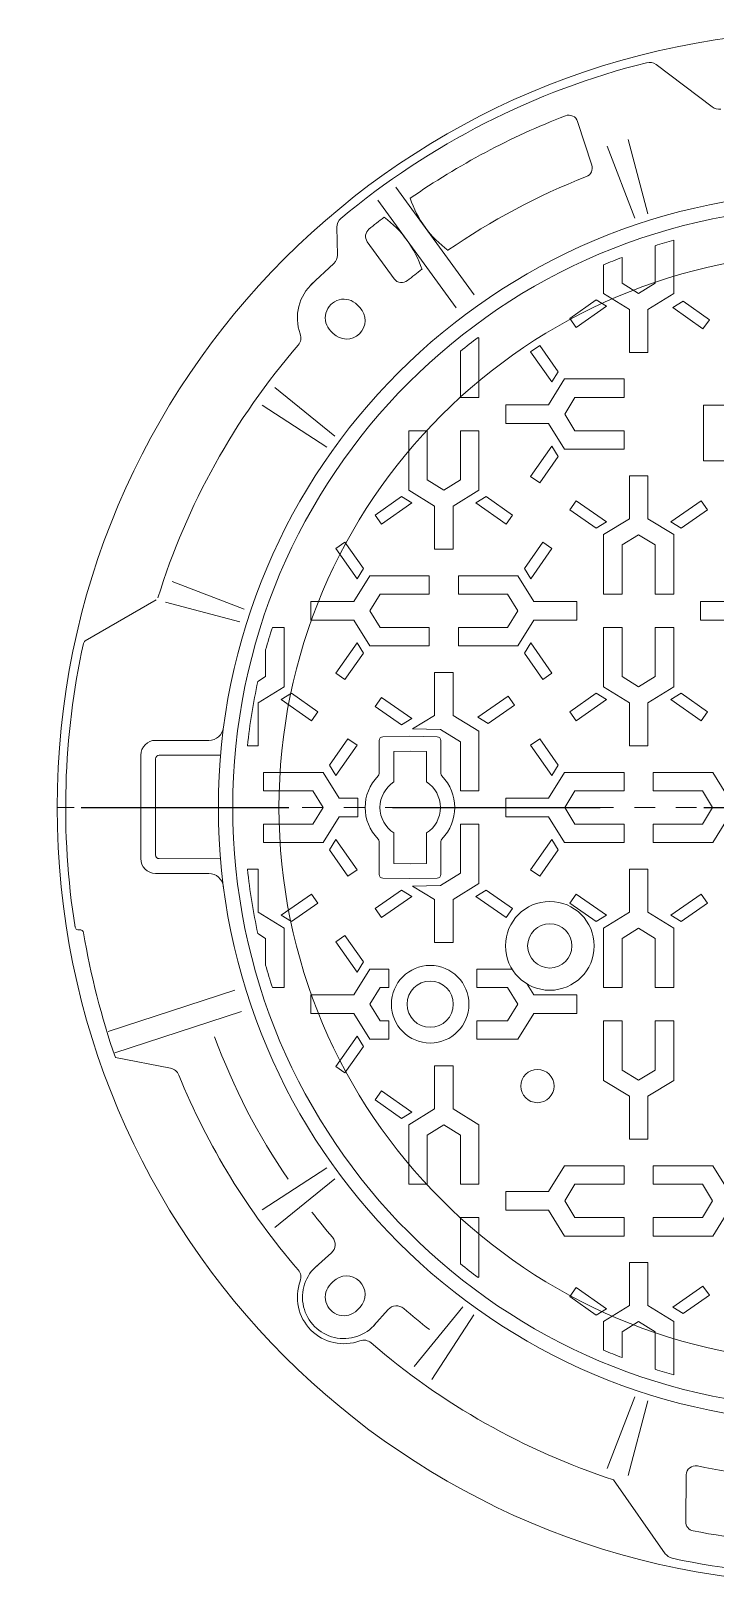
# Model space of a CAD drawing. Header units: millimetres. Extents: x 100 to 940, y 100 to 694.
# Drawn here: x 262.12 to 265.42, y 496.67 to 504.15 of the extents above; entities that cross this region are included whole.
import ezdxf

# ---------------------------------------------------------------- set-up
doc = ezdxf.new("R2010")
doc.units = ezdxf.units.MM
doc.linetypes.add('DASHED', pattern=[0.75, 0.5, -0.25])
doc.linetypes.add('SGC_DASHDOT', pattern=[1, 0.5, -0.25, 0, -0.25])
doc.layers.add('SGC-Conexoes (Linhas Externas)', color=6, linetype='Continuous', lineweight=9)
doc.layers.add('SGC-EIXOS', color=9, linetype='SGC_DASHDOT', lineweight=9)

# ---------------------------------------------------------------- blocks, each defined once
blk = doc.blocks.new('BB-1-LC01-N0-D0-S0', base_point=(-177731.04, -35526.77))
at = {"layer": 'SGC-Conexoes (Linhas Externas)'}
for p, q in [((-177796.6, -35147.85), (-177827.05, -35124.91)), ((-177861.81, -35179.3), (-177869.48, -35155.71)), ((-177838.45, -35207.97), (-177853.48, -35169.12)), ((-177831.52, -35205.72), (-177842.19, -35165.46)), ((-177967.75, -35191.15), (-177925.4, -35249.44)), ((-177977.53, -35198.25), (-177935.18, -35256.54)), ((-177999.45, -35227.94), (-177999.71, -35212.88)), ((-177968.67, -35240.8), (-177983.25, -35220.74)), ((-177817.44, -35219.88), (-177817.44, -35248.76)), ((-177845.44, -35229.18), (-177845.44, -35243.17)), ((-177845.44, -35229.18), (-177845.44, -35241.26)), ((-177827.44, -35222.88), (-177827.44, -35243.17)), ((-178013.72, -35244.08), (-178001.35, -35232.45)), ((-177855.44, -35233.22), (-177855.44, -35248.76)), ((-177836.44, -35248.7), (-177845.44, -35243.17)), ((-177836.44, -35248.7), (-177827.44, -35243.17)), ((-177859.36, -35252.21), (-177873.61, -35262.19)), ((-177853.79, -35255.64), (-177859.36, -35252.21)), ((-177841.44, -35257.36), (-177855.44, -35248.76)), ((-177831.44, -35257.36), (-177817.44, -35248.76)), ((-177818.01, -35256.39), (-177812.44, -35252.97)), ((-177818.01, -35256.39), (-177812.44, -35252.97)), ((-177812.44, -35252.97), (-177798.19, -35262.94)), ((-177987.28, -35256.28), (-177988.71, -35254.86)), ((-177870.17, -35267.11), (-177873.61, -35262.19)), ((-177853.79, -35255.64), (-177870.17, -35267.11)), ((-177841.44, -35280.57), (-177841.44, -35257.36)), ((-177831.44, -35280.57), (-177831.44, -35257.36)), ((-177818.01, -35256.39), (-177801.63, -35267.86)), ((-177801.63, -35267.86), (-177798.19, -35262.94)), ((-178001.52, -35270.52), (-178002.95, -35269.1)), ((-177932.84, -35304.97), (-177932.84, -35279.95)), ((-177923.33, -35272.47), (-177922.84, -35272.77)), ((-177922.84, -35304.97), (-177922.84, -35272.77)), ((-177894.88, -35280.23), (-177889.96, -35276.79)), ((-177879.98, -35291.04), (-177889.96, -35276.79)), ((-177932.84, -35304.97), (-177932.84, -35280.27)), ((-177883.41, -35296.61), (-177894.88, -35280.23)), ((-177836.44, -35280.57), (-177841.44, -35280.57)), ((-177831.44, -35280.57), (-177841.44, -35280.57)), ((-177841.44, -35280.57), (-177839.94, -35280.57)), ((-177841.44, -35280.57), (-177839.94, -35280.57)), ((-177836.44, -35280.57), (-177831.44, -35280.57)), ((-177885.13, -35308.97), (-177876.53, -35294.97)), ((-177883.41, -35296.61), (-177879.98, -35291.04)), ((-177844.34, -35294.97), (-177876.53, -35294.97)), ((-177844.34, -35304.97), (-177844.34, -35294.97)), ((-177844.34, -35299.97), (-177844.34, -35296.47)), ((-178000.9, -35325.9), (-178033.2, -35299.6)), ((-177932.84, -35304.97), (-177922.84, -35304.97)), ((-177932.84, -35304.97), (-177931.59, -35304.97)), ((-177932.84, -35304.97), (-177930.34, -35304.97)), ((-177927.84, -35304.97), (-177932.84, -35304.97)), ((-177927.84, -35304.97), (-177931.34, -35304.97)), ((-177927.84, -35304.97), (-177930.34, -35304.97)), ((-177927.84, -35304.97), (-177924.34, -35304.97)), ((-177922.84, -35304.97), (-177924.34, -35304.97)), ((-177922.84, -35304.97), (-177922.84, -35304.97)), ((-177922.84, -35304.97), (-177922.84, -35304.97)), ((-177876.47, -35313.97), (-177870.94, -35304.97)), ((-177844.34, -35304.97), (-177870.94, -35304.97)), ((-177852.75, -35304.97), (-177869.03, -35304.97)), ((-177844.34, -35299.97), (-177844.34, -35300.55)), ((-177844.34, -35299.97), (-177844.34, -35300.55)), ((-177844.34, -35299.97), (-177844.34, -35300.55)), ((-178005.18, -35331.79), (-178040.18, -35309.2)), ((-177908.34, -35308.97), (-177885.13, -35308.97)), ((-177908.34, -35313.97), (-177908.34, -35308.97)), ((-177908.34, -35308.97), (-177908.34, -35310.47)), ((-177908.34, -35308.97), (-177908.34, -35310.47)), ((-177908.34, -35318.97), (-177908.34, -35308.97)), ((-177908.34, -35313.97), (-177908.34, -35318.97)), ((-177908.34, -35318.97), (-177908.34, -35317.47)), ((-177908.34, -35318.97), (-177908.34, -35318.97)), ((-177908.34, -35318.97), (-177885.13, -35318.97)), ((-177885.13, -35318.97), (-177876.53, -35332.97)), ((-177876.47, -35313.97), (-177870.94, -35322.97)), ((-177960.84, -35322.97), (-177960.84, -35355.16)), ((-177950.84, -35322.97), (-177960.84, -35322.97)), ((-177960.84, -35322.97), (-177959.34, -35322.97)), ((-177960.84, -35322.97), (-177960.84, -35322.97)), ((-177960.84, -35322.97), (-177960.84, -35322.97)), ((-177955.84, -35322.97), (-177959.34, -35322.97)), ((-177955.84, -35322.97), (-177953.34, -35322.97)), ((-177955.84, -35322.97), (-177950.84, -35322.97)), ((-177955.84, -35322.97), (-177952.34, -35322.97)), ((-177950.84, -35322.97), (-177953.34, -35322.97)), ((-177950.84, -35322.97), (-177952.09, -35322.97)), ((-177950.84, -35322.97), (-177950.84, -35347.66)), ((-177950.84, -35322.97), (-177950.84, -35349.57)), ((-177922.84, -35322.97), (-177932.84, -35322.97)), ((-177932.84, -35322.97), (-177932.84, -35349.57)), ((-177932.84, -35322.97), (-177931.34, -35322.97)), ((-177922.84, -35322.97), (-177927.84, -35322.97)), ((-177922.84, -35322.97), (-177924.34, -35322.97)), ((-177922.84, -35322.97), (-177922.84, -35355.16)), ((-177922.84, -35322.97), (-177922.84, -35322.97)), ((-177844.34, -35322.97), (-177870.94, -35322.97)), ((-177844.34, -35322.97), (-177844.34, -35332.97)), ((-177844.34, -35325.26), (-177844.34, -35322.97)), ((-177883.41, -35331.32), (-177894.88, -35347.7)), ((-177879.98, -35336.89), (-177889.96, -35351.14)), ((-177883.41, -35331.32), (-177879.98, -35336.89)), ((-177844.34, -35332.97), (-177876.53, -35332.97)), ((-177946.84, -35363.76), (-177960.84, -35355.16)), ((-177941.84, -35355.1), (-177950.84, -35349.57)), ((-177941.84, -35355.1), (-177932.84, -35349.57)), ((-177936.84, -35363.76), (-177922.84, -35355.16)), ((-177894.88, -35347.7), (-177889.96, -35351.14)), ((-177841.44, -35347.37), (-177831.44, -35347.37)), ((-177836.44, -35347.37), (-177841.44, -35347.37)), ((-177841.44, -35347.37), (-177839.94, -35347.37)), ((-177841.44, -35347.37), (-177841.44, -35347.37)), ((-177841.44, -35347.37), (-177841.44, -35370.57)), ((-177836.44, -35347.37), (-177831.44, -35347.37)), ((-177831.44, -35347.37), (-177832.94, -35347.37)), ((-177831.44, -35347.37), (-177832.94, -35347.37)), ((-177831.44, -35347.37), (-177831.44, -35370.57)), ((-177964.76, -35358.61), (-177979.01, -35368.59)), ((-177959.19, -35362.04), (-177975.57, -35373.51)), ((-177959.19, -35362.04), (-177964.76, -35358.61)), ((-177946.84, -35386.97), (-177946.84, -35363.76)), ((-177936.84, -35386.97), (-177936.84, -35363.76)), ((-177924.48, -35362.04), (-177918.91, -35358.61)), ((-177924.48, -35362.04), (-177908.1, -35373.51)), ((-177918.91, -35358.61), (-177904.66, -35368.59)), ((-177870.17, -35360.82), (-177873.61, -35365.74)), ((-177853.79, -35372.29), (-177870.17, -35360.82)), ((-177819.08, -35372.29), (-177802.7, -35360.82)), ((-177802.7, -35360.82), (-177799.26, -35365.74)), ((-177975.57, -35373.51), (-177979.01, -35368.59)), ((-177908.1, -35373.51), (-177904.66, -35368.59)), ((-177859.36, -35375.72), (-177873.61, -35365.74)), ((-177853.79, -35372.29), (-177859.36, -35375.72)), ((-177841.44, -35370.57), (-177855.44, -35379.17)), ((-177831.44, -35370.57), (-177817.44, -35379.17)), ((-177819.08, -35372.29), (-177813.51, -35375.72)), ((-177813.51, -35375.72), (-177799.26, -35365.74)), ((-177855.44, -35411.37), (-177855.44, -35379.17)), ((-177836.44, -35379.24), (-177845.44, -35384.77)), ((-177836.44, -35379.24), (-177827.44, -35384.77)), ((-177817.44, -35411.37), (-177817.44, -35379.17)), ((-178000.28, -35386.63), (-177995.36, -35383.19)), ((-177988.81, -35403.01), (-178000.28, -35386.63)), ((-177985.38, -35397.44), (-177995.36, -35383.19)), ((-177936.84, -35386.97), (-177946.84, -35386.97)), ((-177946.84, -35386.97), (-177945.34, -35386.97)), ((-177946.84, -35386.97), (-177945.34, -35386.97)), ((-177941.84, -35386.97), (-177946.84, -35386.97)), ((-177898.29, -35397.44), (-177888.31, -35383.19)), ((-177894.86, -35403.01), (-177883.39, -35386.63)), ((-177883.39, -35386.63), (-177888.31, -35383.19)), ((-177845.44, -35411.37), (-177845.44, -35384.77)), ((-177827.44, -35411.37), (-177827.44, -35384.77)), ((-177827.44, -35411.37), (-177827.44, -35386.67)), ((-177988.81, -35403.01), (-177985.38, -35397.44)), ((-177894.86, -35403.01), (-177898.29, -35397.44)), ((-178049.88, -35419.49), (-178088.73, -35404.46)), ((-177990.53, -35415.37), (-177981.93, -35401.37)), ((-177949.74, -35401.37), (-177981.93, -35401.37)), ((-177949.74, -35401.37), (-177949.74, -35402.87)), ((-177949.74, -35401.37), (-177949.74, -35401.37)), ((-177949.74, -35401.37), (-177949.74, -35401.37)), ((-177949.74, -35411.37), (-177949.74, -35401.37)), ((-177949.74, -35406.37), (-177949.74, -35402.87)), ((-177933.94, -35401.37), (-177901.74, -35401.37)), ((-177933.94, -35411.37), (-177933.94, -35401.37)), ((-177933.94, -35401.37), (-177933.94, -35401.37)), ((-177933.94, -35401.37), (-177933.94, -35401.37)), ((-177933.94, -35401.37), (-177933.94, -35402.87)), ((-177933.94, -35406.37), (-177933.94, -35402.87)), ((-177893.14, -35415.37), (-177901.74, -35401.37)), ((-177981.87, -35420.37), (-177976.34, -35411.37)), ((-177949.74, -35411.37), (-177976.34, -35411.37)), ((-177949.74, -35411.37), (-177974.43, -35411.37)), ((-177949.74, -35406.37), (-177949.74, -35411.37)), ((-177949.74, -35406.37), (-177949.74, -35408.87)), ((-177949.74, -35406.37), (-177949.74, -35409.87)), ((-177949.74, -35411.37), (-177949.74, -35408.87)), ((-177949.74, -35411.37), (-177949.74, -35410.12)), ((-177933.94, -35406.37), (-177933.94, -35407.31)), ((-177933.94, -35406.37), (-177933.94, -35407.31)), ((-177933.94, -35406.37), (-177933.94, -35407.31)), ((-177933.94, -35411.37), (-177909.24, -35411.37)), ((-177926.92, -35411.37), (-177907.34, -35411.37)), ((-177901.81, -35420.37), (-177907.34, -35411.37)), ((-177855.44, -35411.37), (-177845.44, -35411.37)), ((-177855.44, -35411.37), (-177850.44, -35411.37)), ((-177845.44, -35411.37), (-177846.94, -35411.37)), ((-177827.44, -35411.37), (-177826.19, -35411.37)), ((-177827.44, -35411.37), (-177824.94, -35411.37)), ((-177822.44, -35411.37), (-177827.44, -35411.37)), ((-177827.44, -35411.37), (-177817.44, -35411.37)), ((-177822.44, -35411.37), (-177825.94, -35411.37)), ((-177822.44, -35411.37), (-177824.94, -35411.37)), ((-177822.44, -35411.37), (-177818.94, -35411.37)), ((-177817.44, -35411.37), (-177818.94, -35411.37)), ((-177817.44, -35411.37), (-177817.44, -35411.37)), ((-177817.44, -35411.37), (-177817.44, -35411.37)), ((-178135.87, -35436.7), (-178097.42, -35414.5)), ((-178052.13, -35426.42), (-178092.39, -35415.75)), ((-178013.74, -35415.37), (-177990.53, -35415.37)), ((-178013.74, -35415.37), (-178013.74, -35416.87)), ((-178013.74, -35415.37), (-178013.74, -35416.87)), ((-178013.74, -35420.37), (-178013.74, -35415.37)), ((-178013.74, -35420.37), (-178013.74, -35425.37)), ((-177981.87, -35420.37), (-177976.34, -35429.37)), ((-177901.81, -35420.37), (-177907.34, -35429.37)), ((-177869.94, -35415.37), (-177893.14, -35415.37)), ((-177869.94, -35420.37), (-177869.94, -35415.37)), ((-177869.94, -35415.37), (-177869.94, -35416.87)), ((-177869.94, -35415.37), (-177869.94, -35416.87)), ((-177869.94, -35420.37), (-177869.94, -35425.37)), ((-177802.94, -35415.37), (-177779.73, -35415.37)), ((-177802.94, -35420.37), (-177802.94, -35415.37)), ((-177802.94, -35415.37), (-177802.94, -35416.87)), ((-177802.94, -35415.37), (-177802.94, -35416.87)), ((-177802.94, -35420.37), (-177802.94, -35425.37)), ((-178028.24, -35429.37), (-178034.61, -35429.37)), ((-178028.24, -35429.37), (-178033.24, -35429.37)), ((-178028.24, -35429.37), (-178029.74, -35429.37)), ((-178028.24, -35429.37), (-178028.24, -35461.56)), ((-178028.24, -35429.37), (-178028.24, -35429.37)), ((-178013.74, -35425.37), (-178013.74, -35423.87)), ((-178013.74, -35425.37), (-177990.53, -35425.37)), ((-178013.74, -35425.37), (-178013.74, -35425.37)), ((-177990.53, -35425.37), (-177981.93, -35439.37)), ((-177949.74, -35429.37), (-177976.34, -35429.37)), ((-177949.74, -35429.37), (-177949.74, -35430.87)), ((-177949.74, -35439.37), (-177949.74, -35429.37)), ((-177933.94, -35429.37), (-177907.34, -35429.37)), ((-177933.94, -35439.37), (-177933.94, -35429.37)), ((-177933.94, -35429.37), (-177933.94, -35430.87)), ((-177893.14, -35425.37), (-177901.74, -35439.37)), ((-177869.94, -35425.37), (-177893.14, -35425.37)), ((-177869.94, -35425.37), (-177869.94, -35423.87)), ((-177869.94, -35425.37), (-177869.94, -35425.37)), ((-177855.44, -35429.37), (-177855.44, -35461.56)), ((-177855.44, -35429.37), (-177850.44, -35429.37)), ((-177855.44, -35429.37), (-177845.44, -35429.37)), ((-177855.44, -35429.37), (-177855.44, -35429.37)), ((-177855.44, -35429.37), (-177853.94, -35429.37)), ((-177845.44, -35429.37), (-177846.94, -35429.37)), ((-177845.44, -35429.37), (-177845.44, -35455.97)), ((-177827.44, -35429.37), (-177827.44, -35454.06)), ((-177827.44, -35429.37), (-177827.44, -35455.97)), ((-177827.44, -35429.37), (-177817.44, -35429.37)), ((-177822.44, -35429.37), (-177827.44, -35429.37)), ((-177827.44, -35429.37), (-177824.94, -35429.37)), ((-177827.44, -35429.37), (-177826.19, -35429.37)), ((-177822.44, -35429.37), (-177825.94, -35429.37)), ((-177822.44, -35429.37), (-177824.94, -35429.37)), ((-177822.44, -35429.37), (-177818.94, -35429.37)), ((-177817.44, -35429.37), (-177818.94, -35429.37)), ((-177817.44, -35429.37), (-177817.44, -35461.56)), ((-177817.44, -35429.37), (-177817.44, -35429.37)), ((-177817.44, -35429.37), (-177817.44, -35429.37)), ((-177802.94, -35425.37), (-177802.94, -35423.87)), ((-177802.94, -35425.37), (-177779.73, -35425.37)), ((-177802.94, -35425.37), (-177802.94, -35425.37)), ((-177988.81, -35437.72), (-178000.28, -35454.1)), ((-177988.81, -35437.72), (-177985.38, -35443.29)), ((-177949.74, -35439.37), (-177981.93, -35439.37)), ((-177949.74, -35439.37), (-177949.74, -35434.37)), ((-177949.74, -35439.37), (-177949.74, -35437.87)), ((-177949.74, -35439.37), (-177949.74, -35439.37)), ((-177933.94, -35439.37), (-177933.94, -35434.37)), ((-177933.94, -35439.37), (-177933.94, -35437.87)), ((-177933.94, -35439.37), (-177901.74, -35439.37)), ((-177933.94, -35439.37), (-177933.94, -35439.37)), ((-177894.86, -35437.72), (-177898.29, -35443.29)), ((-177894.86, -35437.72), (-177883.39, -35454.1)), ((-178038.24, -35441.5), (-178038.24, -35455.97)), ((-177985.38, -35443.29), (-177995.36, -35457.54)), ((-177898.29, -35443.29), (-177888.31, -35457.54)), ((-178042.47, -35458.57), (-178038.24, -35455.97)), ((-178000.28, -35454.1), (-177995.36, -35457.54)), ((-177946.84, -35453.77), (-177946.84, -35476.97)), ((-177936.84, -35453.77), (-177946.84, -35453.77)), ((-177941.84, -35453.77), (-177946.84, -35453.77)), ((-177946.84, -35453.77), (-177945.34, -35453.77)), ((-177946.84, -35453.77), (-177945.34, -35453.77)), ((-177941.84, -35453.77), (-177936.84, -35453.77)), ((-177936.84, -35453.77), (-177936.84, -35476.97)), ((-177883.39, -35454.1), (-177888.31, -35457.54)), ((-177836.44, -35461.5), (-177845.44, -35455.97)), ((-177836.44, -35461.5), (-177827.44, -35455.97)), ((-178042.24, -35470.16), (-178028.24, -35461.56)), ((-177841.44, -35470.16), (-177855.44, -35461.56)), ((-177831.44, -35470.16), (-177817.44, -35461.56)), ((-178042.24, -35493.37), (-178042.24, -35470.16)), ((-178029.88, -35468.44), (-178024.31, -35465.01)), ((-178029.88, -35468.44), (-178013.5, -35479.91)), ((-178024.31, -35465.01), (-178010.06, -35474.99)), ((-177975.57, -35467.22), (-177979.01, -35472.14)), ((-177964.76, -35482.12), (-177979.01, -35472.14)), ((-177959.19, -35478.69), (-177975.57, -35467.22)), ((-177923.41, -35477.94), (-177907.03, -35466.47)), ((-177917.84, -35481.37), (-177903.59, -35471.39)), ((-177907.03, -35466.47), (-177903.59, -35471.39)), ((-177859.36, -35465.01), (-177873.61, -35474.99)), ((-177853.79, -35468.44), (-177870.17, -35479.91)), ((-177853.79, -35468.44), (-177859.36, -35465.01)), ((-177841.44, -35493.37), (-177841.44, -35470.16)), ((-177831.44, -35493.37), (-177831.44, -35470.16)), ((-177819.08, -35468.44), (-177813.51, -35465.01)), ((-177819.08, -35468.44), (-177802.7, -35479.91)), ((-177813.51, -35465.01), (-177799.26, -35474.99)), ((-178013.5, -35479.91), (-178010.06, -35474.99)), ((-177959.19, -35478.69), (-177964.76, -35482.12)), ((-177946.84, -35476.97), (-177958.76, -35484.3)), ((-177936.84, -35476.97), (-177922.84, -35485.57)), ((-177923.41, -35477.94), (-177917.84, -35481.37)), ((-177923.41, -35477.94), (-177917.84, -35481.37)), ((-177870.17, -35479.91), (-177873.61, -35474.99)), ((-177802.7, -35479.91), (-177799.26, -35474.99)), ((-178003.69, -35503.84), (-177993.71, -35489.59)), ((-177988.79, -35493.03), (-177993.71, -35489.59)), ((-177943.58, -35484.56), (-177958.76, -35484.3)), ((-177943.58, -35484.56), (-177932.84, -35491.17)), ((-177922.84, -35517.77), (-177922.84, -35485.57)), ((-177894.88, -35493.03), (-177889.96, -35489.59)), ((-177879.98, -35503.84), (-177889.96, -35489.59)), ((-178068.97, -35490.48), (-178097.77, -35490.45)), ((-178042.24, -35493.37), (-178048.1, -35493.37)), ((-178047.24, -35493.37), (-178048.1, -35493.37)), ((-178047.24, -35493.37), (-178042.24, -35493.37)), ((-178042.24, -35493.37), (-178043.74, -35493.37)), ((-178042.24, -35493.37), (-178042.24, -35493.37)), ((-178000.26, -35509.41), (-177988.79, -35493.03)), ((-177932.84, -35517.77), (-177932.84, -35491.17)), ((-177883.41, -35509.41), (-177894.88, -35493.03)), ((-177836.44, -35493.37), (-177841.44, -35493.37)), ((-177841.44, -35493.37), (-177831.44, -35493.37)), ((-177841.44, -35493.37), (-177841.44, -35493.37)), ((-177841.44, -35493.37), (-177839.94, -35493.37)), ((-177836.44, -35493.37), (-177831.44, -35493.37)), ((-177831.44, -35493.37), (-177832.94, -35493.37)), ((-177831.44, -35493.37), (-177832.94, -35493.37)), ((-178105.82, -35554.45), (-178105.78, -35498.45)), ((-178097.82, -35552.45), (-178097.78, -35500.45)), ((-178062.62, -35498.48), (-178095.78, -35498.45)), ((-178000.26, -35509.41), (-178003.69, -35503.84)), ((-177883.41, -35509.41), (-177879.98, -35503.84)), ((-178039.34, -35507.77), (-178007.14, -35507.77)), ((-178039.34, -35517.77), (-178039.34, -35507.77)), ((-178039.34, -35507.77), (-178039.34, -35507.77)), ((-178039.34, -35507.77), (-178039.34, -35507.77)), ((-178039.34, -35507.77), (-178039.34, -35509.27)), ((-178039.34, -35512.77), (-178039.34, -35509.27)), ((-178039.34, -35512.77), (-178039.34, -35516.27)), ((-178039.34, -35512.77), (-178039.34, -35515.27)), ((-178039.34, -35512.77), (-178039.34, -35517.77)), ((-177998.54, -35521.77), (-178007.14, -35507.77)), ((-177885.13, -35521.77), (-177876.53, -35507.77)), ((-177844.34, -35507.77), (-177876.53, -35507.77)), ((-177844.34, -35507.77), (-177844.34, -35517.77)), ((-177844.34, -35507.77), (-177844.34, -35509.27)), ((-177844.34, -35507.77), (-177844.34, -35512.77)), ((-177844.34, -35507.77), (-177844.34, -35507.77)), ((-177828.54, -35507.77), (-177796.34, -35507.77)), ((-177828.54, -35507.77), (-177828.54, -35517.77)), ((-177828.54, -35507.77), (-177828.54, -35509.27)), ((-177828.54, -35507.77), (-177828.54, -35512.77)), ((-177828.54, -35507.77), (-177828.54, -35507.77)), ((-177784.67, -35526.77), (-177796.34, -35507.77)), ((-178039.34, -35517.77), (-178039.34, -35515.27)), ((-178039.34, -35517.77), (-178039.34, -35516.52)), ((-178039.34, -35517.77), (-178012.74, -35517.77)), ((-178039.34, -35517.77), (-178014.64, -35517.77)), ((-178007.21, -35526.77), (-178012.74, -35517.77)), ((-177988.4, -35521.77), (-177998.54, -35521.77)), ((-177988.4, -35531.77), (-177988.4, -35521.77)), ((-177922.84, -35517.77), (-177932.84, -35517.77)), ((-177932.84, -35517.77), (-177931.34, -35517.77)), ((-177922.84, -35517.77), (-177927.84, -35517.77)), ((-177922.84, -35517.77), (-177924.34, -35517.77)), ((-177922.84, -35517.77), (-177922.84, -35517.77)), ((-177908.34, -35521.77), (-177885.13, -35521.77)), ((-177908.34, -35521.77), (-177908.34, -35531.77)), ((-177908.34, -35526.77), (-177908.34, -35521.77)), ((-177908.34, -35521.77), (-177908.34, -35523.27)), ((-177908.34, -35521.77), (-177908.34, -35521.77)), ((-177876.47, -35526.77), (-177870.94, -35517.77)), ((-177844.34, -35517.77), (-177870.94, -35517.77)), ((-177844.34, -35517.77), (-177844.34, -35516.27)), ((-177828.54, -35517.77), (-177828.54, -35516.27)), ((-177828.54, -35517.77), (-177801.94, -35517.77)), ((-177796.41, -35526.77), (-177801.94, -35517.77)), ((-178007.21, -35526.77), (-178012.74, -35535.77)), ((-177998.54, -35531.77), (-178007.14, -35545.77)), ((-177988.4, -35531.77), (-177998.54, -35531.77)), ((-177908.34, -35526.77), (-177908.34, -35531.77)), ((-177908.34, -35531.77), (-177908.34, -35530.27)), ((-177908.34, -35531.77), (-177908.34, -35530.27)), ((-177908.34, -35531.77), (-177885.13, -35531.77)), ((-177885.13, -35531.77), (-177876.53, -35545.77)), ((-177876.47, -35526.77), (-177870.94, -35535.77)), ((-177796.41, -35526.77), (-177801.94, -35535.77)), ((-177784.67, -35526.77), (-177796.34, -35545.77)), ((-178039.34, -35535.77), (-178012.74, -35535.77)), ((-178039.34, -35545.77), (-178039.34, -35535.77)), ((-178039.34, -35535.77), (-178039.34, -35537.27)), ((-177932.84, -35535.77), (-177932.84, -35562.37)), ((-177932.84, -35535.77), (-177932.84, -35560.46)), ((-177932.84, -35535.77), (-177922.84, -35535.77)), ((-177927.84, -35535.77), (-177932.84, -35535.77)), ((-177932.84, -35535.77), (-177930.34, -35535.77)), ((-177932.84, -35535.77), (-177931.59, -35535.77)), ((-177927.84, -35535.77), (-177931.34, -35535.77)), ((-177927.84, -35535.77), (-177930.34, -35535.77)), ((-177927.84, -35535.77), (-177924.34, -35535.77)), ((-177922.84, -35535.77), (-177924.34, -35535.77)), ((-177922.84, -35535.77), (-177922.84, -35567.96)), ((-177922.84, -35535.77), (-177922.84, -35535.77)), ((-177922.84, -35535.77), (-177922.84, -35535.77)), ((-177844.34, -35535.77), (-177870.94, -35535.77)), ((-177844.34, -35535.77), (-177869.03, -35535.77)), ((-177844.34, -35535.77), (-177844.34, -35538.27)), ((-177844.34, -35535.77), (-177844.34, -35545.77)), ((-177844.34, -35540.77), (-177844.34, -35535.77)), ((-177844.34, -35535.77), (-177844.34, -35537.02)), ((-177844.34, -35540.77), (-177844.34, -35537.27)), ((-177844.34, -35540.77), (-177844.34, -35538.27)), ((-177828.54, -35535.77), (-177803.84, -35535.77)), ((-177828.54, -35535.77), (-177801.94, -35535.77)), ((-177828.54, -35535.77), (-177828.54, -35538.27)), ((-177828.54, -35535.77), (-177828.54, -35545.77)), ((-177828.54, -35540.77), (-177828.54, -35535.77)), ((-177828.54, -35535.77), (-177828.54, -35537.02)), ((-177828.54, -35540.77), (-177828.54, -35537.27)), ((-177828.54, -35540.77), (-177828.54, -35538.27)), ((-178039.34, -35545.77), (-178039.34, -35540.77)), ((-178039.34, -35545.77), (-178039.34, -35544.27)), ((-178039.34, -35545.77), (-178007.14, -35545.77)), ((-178039.34, -35545.77), (-178039.34, -35545.77)), ((-178000.26, -35544.12), (-178003.69, -35549.69)), ((-178000.26, -35544.12), (-177988.79, -35560.5)), ((-177883.41, -35544.12), (-177894.88, -35560.5)), ((-177883.41, -35544.12), (-177879.98, -35549.69)), ((-177844.34, -35545.77), (-177876.53, -35545.77)), ((-177844.34, -35540.77), (-177844.34, -35544.27)), ((-177828.54, -35540.77), (-177828.54, -35544.27)), ((-177828.54, -35545.77), (-177796.34, -35545.77)), ((-178062.67, -35554.48), (-178095.82, -35554.45)), ((-178003.69, -35549.69), (-177993.71, -35563.94)), ((-177879.98, -35549.69), (-177889.96, -35563.94)), ((-178069.03, -35562.48), (-178097.83, -35562.45)), ((-178042.24, -35560.17), (-178048.1, -35560.17)), ((-178047.24, -35560.17), (-178048.1, -35560.17)), ((-178047.24, -35560.17), (-178042.24, -35560.17)), ((-178042.24, -35560.17), (-178043.74, -35560.17)), ((-178042.24, -35560.17), (-178042.24, -35583.37)), ((-178042.24, -35560.17), (-178042.24, -35560.17)), ((-177988.79, -35560.5), (-177993.71, -35563.94)), ((-177943.58, -35568.97), (-177932.84, -35562.37)), ((-177894.88, -35560.5), (-177889.96, -35563.94)), ((-177836.44, -35560.17), (-177841.44, -35560.17)), ((-177841.44, -35560.17), (-177831.44, -35560.17)), ((-177841.44, -35560.17), (-177841.44, -35583.37)), ((-177841.44, -35560.17), (-177841.44, -35560.17)), ((-177841.44, -35560.17), (-177839.94, -35560.17)), ((-177836.44, -35560.17), (-177831.44, -35560.17)), ((-177831.44, -35560.17), (-177832.94, -35560.17)), ((-177831.44, -35560.17), (-177832.94, -35560.17)), ((-177831.44, -35560.17), (-177831.44, -35583.37)), ((-178029.88, -35585.09), (-178013.5, -35573.62)), ((-178013.5, -35573.62), (-178010.06, -35578.54)), ((-177964.76, -35571.41), (-177979.01, -35581.39)), ((-177959.19, -35574.84), (-177964.76, -35571.41)), ((-177943.58, -35568.97), (-177958.76, -35569.24)), ((-177946.84, -35576.56), (-177958.76, -35569.24)), ((-177936.84, -35576.56), (-177922.84, -35567.96)), ((-177924.48, -35574.84), (-177918.91, -35571.41)), ((-177918.91, -35571.41), (-177904.66, -35581.39)), ((-177870.17, -35573.62), (-177873.61, -35578.54)), ((-177853.79, -35585.09), (-177870.17, -35573.62)), ((-177819.08, -35585.09), (-177802.7, -35573.62)), ((-177802.7, -35573.62), (-177799.26, -35578.54)), ((-178024.31, -35588.52), (-178010.06, -35578.54)), ((-177975.57, -35586.31), (-177979.01, -35581.39)), ((-177959.19, -35574.84), (-177975.57, -35586.31)), ((-177946.84, -35599.77), (-177946.84, -35576.56)), ((-177936.84, -35599.77), (-177936.84, -35576.56)), ((-177924.48, -35574.84), (-177908.1, -35586.31)), ((-177908.1, -35586.31), (-177904.66, -35581.39)), ((-177859.36, -35588.52), (-177873.61, -35578.54)), ((-177813.51, -35588.52), (-177799.26, -35578.54)), ((-178042.24, -35583.37), (-178028.24, -35591.97)), ((-178029.88, -35585.09), (-178024.31, -35588.52)), ((-177853.79, -35585.09), (-177859.36, -35588.52)), ((-177841.44, -35583.37), (-177855.44, -35591.97)), ((-177831.44, -35583.37), (-177817.44, -35591.97)), ((-177819.08, -35585.09), (-177813.51, -35588.52)), ((-178042.47, -35594.96), (-178038.24, -35597.57)), ((-178038.24, -35612.03), (-178038.24, -35597.57)), ((-178028.24, -35624.17), (-178028.24, -35591.97)), ((-178000.28, -35599.43), (-177995.36, -35595.99)), ((-177985.38, -35610.24), (-177995.36, -35595.99)), ((-177855.44, -35624.17), (-177855.44, -35591.97)), ((-177836.44, -35592.04), (-177845.44, -35597.57)), ((-177845.44, -35624.17), (-177845.44, -35597.57)), ((-177836.44, -35592.04), (-177827.44, -35597.57)), ((-177827.44, -35624.17), (-177827.44, -35597.57)), ((-177817.44, -35624.17), (-177817.44, -35591.97)), ((-177988.81, -35615.81), (-178000.28, -35599.43)), ((-177946.84, -35599.77), (-177936.84, -35599.77)), ((-177941.84, -35599.77), (-177946.84, -35599.77)), ((-177946.84, -35599.77), (-177946.84, -35599.77)), ((-177946.84, -35599.77), (-177945.34, -35599.77)), ((-177941.84, -35599.77), (-177936.84, -35599.77)), ((-177936.84, -35599.77), (-177938.34, -35599.77)), ((-177936.84, -35599.77), (-177938.34, -35599.77)), ((-177827.44, -35624.17), (-177827.44, -35599.47)), ((-177990.53, -35628.17), (-177981.93, -35614.17)), ((-177988.81, -35615.81), (-177985.38, -35610.24)), ((-177971.61, -35614.17), (-177981.93, -35614.17)), ((-177971.61, -35614.17), (-177971.61, -35624.17)), ((-177924.05, -35614.17), (-177904.97, -35614.17)), ((-177924.05, -35614.17), (-177924.05, -35624.17)), ((-178028.24, -35624.17), (-178034.61, -35624.17)), ((-178028.24, -35624.17), (-178033.24, -35624.17)), ((-178028.24, -35624.17), (-178029.74, -35624.17)), ((-178028.24, -35624.17), (-178028.24, -35624.17)), ((-177981.87, -35633.17), (-177976.34, -35624.17)), ((-177971.61, -35624.17), (-177976.34, -35624.17)), ((-177924.05, -35624.17), (-177907.34, -35624.17)), ((-177901.81, -35633.17), (-177907.34, -35624.17)), ((-177893.14, -35628.17), (-177896.77, -35622.25)), ((-177855.44, -35624.17), (-177850.44, -35624.17)), ((-177855.44, -35624.17), (-177845.44, -35624.17)), ((-177855.44, -35624.17), (-177855.44, -35624.17)), ((-177855.44, -35624.17), (-177853.94, -35624.17)), ((-177845.44, -35624.17), (-177846.94, -35624.17)), ((-177827.44, -35624.17), (-177817.44, -35624.17)), ((-177822.44, -35624.17), (-177827.44, -35624.17)), ((-177827.44, -35624.17), (-177824.94, -35624.17)), ((-177827.44, -35624.17), (-177826.19, -35624.17)), ((-177822.44, -35624.17), (-177825.94, -35624.17)), ((-177822.44, -35624.17), (-177824.94, -35624.17)), ((-177822.44, -35624.17), (-177818.94, -35624.17)), ((-177817.44, -35624.17), (-177818.94, -35624.17)), ((-177817.44, -35624.17), (-177817.44, -35624.17)), ((-177817.44, -35624.17), (-177817.44, -35624.17)), ((-178123.48, -35647.93), (-178054.96, -35625.67)), ((-178013.74, -35628.17), (-177990.53, -35628.17)), ((-178013.74, -35628.17), (-178013.74, -35629.67)), ((-178013.74, -35633.17), (-178013.74, -35628.17)), ((-178013.74, -35628.17), (-178013.74, -35628.17)), ((-177869.94, -35628.17), (-177893.14, -35628.17)), ((-177869.94, -35633.17), (-177869.94, -35628.17)), ((-177869.94, -35628.17), (-177869.94, -35629.67)), ((-177869.94, -35628.17), (-177869.94, -35628.17)), ((-178119.75, -35659.42), (-178051.22, -35637.16)), ((-178013.74, -35633.17), (-178013.74, -35638.17)), ((-178013.74, -35638.17), (-178013.74, -35636.67)), ((-178013.74, -35638.17), (-178013.74, -35636.67)), ((-178013.74, -35638.17), (-177990.53, -35638.17)), ((-177990.53, -35638.17), (-177981.93, -35652.17)), ((-177981.87, -35633.17), (-177976.34, -35642.17)), ((-177901.81, -35633.17), (-177907.34, -35642.17)), ((-177893.14, -35638.17), (-177901.74, -35652.17)), ((-177869.94, -35638.17), (-177893.14, -35638.17)), ((-177869.94, -35633.17), (-177869.94, -35638.17)), ((-177869.94, -35638.17), (-177869.94, -35636.67)), ((-177869.94, -35638.17), (-177869.94, -35636.67)), ((-177971.61, -35642.17), (-177976.34, -35642.17)), ((-177971.61, -35642.17), (-177974.43, -35642.17)), ((-177971.61, -35642.17), (-177971.61, -35652.17)), ((-177924.05, -35642.17), (-177907.34, -35642.17)), ((-177924.05, -35642.17), (-177909.24, -35642.17)), ((-177924.05, -35642.17), (-177924.05, -35652.17)), ((-177855.44, -35642.17), (-177845.44, -35642.17)), ((-177855.44, -35642.17), (-177850.44, -35642.17)), ((-177855.44, -35642.17), (-177855.44, -35674.36)), ((-177855.44, -35642.17), (-177855.44, -35642.17)), ((-177855.44, -35642.17), (-177853.94, -35642.17)), ((-177845.44, -35642.17), (-177846.94, -35642.17)), ((-177845.44, -35642.17), (-177845.44, -35668.77)), ((-177827.44, -35642.17), (-177827.44, -35668.77)), ((-177827.44, -35642.17), (-177827.44, -35666.86)), ((-177822.44, -35642.17), (-177827.44, -35642.17)), ((-177827.44, -35642.17), (-177817.44, -35642.17)), ((-177827.44, -35642.17), (-177824.94, -35642.17)), ((-177827.44, -35642.17), (-177826.19, -35642.17)), ((-177822.44, -35642.17), (-177825.94, -35642.17)), ((-177822.44, -35642.17), (-177824.94, -35642.17)), ((-177822.44, -35642.17), (-177818.94, -35642.17)), ((-177817.44, -35642.17), (-177818.94, -35642.17)), ((-177817.44, -35642.17), (-177817.44, -35674.36)), ((-177817.44, -35642.17), (-177817.44, -35642.17)), ((-177817.44, -35642.17), (-177817.44, -35642.17)), ((-177988.81, -35650.52), (-178000.28, -35666.9)), ((-177985.38, -35656.09), (-177995.36, -35670.34)), ((-177988.81, -35650.52), (-177985.38, -35656.09)), ((-177971.61, -35652.17), (-177981.93, -35652.17)), ((-177924.05, -35652.17), (-177901.74, -35652.17)), ((-178089.73, -35667.83), (-178119.51, -35662.07)), ((-178000.28, -35666.9), (-177995.36, -35670.34)), ((-177936.84, -35666.57), (-177946.84, -35666.57)), ((-177941.84, -35666.57), (-177946.84, -35666.57)), ((-177946.84, -35666.57), (-177945.34, -35666.57)), ((-177946.84, -35666.57), (-177945.34, -35666.57)), ((-177946.84, -35666.57), (-177946.84, -35689.77)), ((-177941.84, -35666.57), (-177936.84, -35666.57)), ((-177936.84, -35666.57), (-177936.84, -35689.77)), ((-177841.44, -35682.96), (-177855.44, -35674.36)), ((-177836.44, -35674.3), (-177845.44, -35668.77)), ((-177836.44, -35674.3), (-177827.44, -35668.77)), ((-177831.44, -35682.96), (-177817.44, -35674.36)), ((-177975.57, -35680.02), (-177979.01, -35684.94)), ((-177959.19, -35691.49), (-177975.57, -35680.02)), ((-177841.44, -35706.17), (-177841.44, -35682.96)), ((-177831.44, -35706.17), (-177831.44, -35682.96)), ((-177964.76, -35694.92), (-177979.01, -35684.94)), ((-177959.19, -35691.49), (-177964.76, -35694.92)), ((-177946.84, -35689.77), (-177960.84, -35698.37)), ((-177936.84, -35689.77), (-177922.84, -35698.37)), ((-177960.84, -35730.57), (-177960.84, -35698.37)), ((-177941.84, -35698.44), (-177950.84, -35703.97)), ((-177941.84, -35698.44), (-177932.84, -35703.97)), ((-177922.84, -35730.57), (-177922.84, -35698.37)), ((-177950.84, -35730.57), (-177950.84, -35703.97)), ((-177950.84, -35730.57), (-177950.84, -35705.87)), ((-177932.84, -35730.57), (-177932.84, -35703.97)), ((-177841.44, -35706.17), (-177831.44, -35706.17)), ((-177841.44, -35706.17), (-177841.44, -35706.17)), ((-177841.44, -35706.17), (-177839.94, -35706.17)), ((-177836.44, -35706.17), (-177841.44, -35706.17)), ((-177836.44, -35706.17), (-177831.44, -35706.17)), ((-177831.44, -35706.17), (-177832.94, -35706.17)), ((-177831.44, -35706.17), (-177832.94, -35706.17)), ((-178005.18, -35721.74), (-178040.18, -35744.33)), ((-177885.13, -35734.57), (-177876.53, -35720.57)), ((-177844.34, -35720.57), (-177876.53, -35720.57)), ((-177844.34, -35730.57), (-177844.34, -35720.57)), ((-177828.54, -35720.57), (-177796.34, -35720.57)), ((-177828.54, -35720.57), (-177828.54, -35725.57)), ((-177828.54, -35720.57), (-177828.54, -35730.57)), ((-177828.54, -35720.57), (-177828.54, -35722.07)), ((-177828.54, -35720.57), (-177828.54, -35720.57)), ((-177787.74, -35734.57), (-177796.34, -35720.57)), ((-178000.9, -35727.63), (-178033.2, -35753.93)), ((-177950.84, -35730.57), (-177960.84, -35730.57)), ((-177960.84, -35730.57), (-177960.84, -35730.57)), ((-177960.84, -35730.57), (-177960.84, -35730.57)), ((-177960.84, -35730.57), (-177959.34, -35730.57)), ((-177955.84, -35730.57), (-177959.34, -35730.57)), ((-177955.84, -35730.57), (-177953.34, -35730.57)), ((-177955.84, -35730.57), (-177952.34, -35730.57)), ((-177955.84, -35730.57), (-177950.84, -35730.57)), ((-177950.84, -35730.57), (-177953.34, -35730.57)), ((-177950.84, -35730.57), (-177952.09, -35730.57)), ((-177922.84, -35730.57), (-177932.84, -35730.57)), ((-177932.84, -35730.57), (-177931.34, -35730.57)), ((-177922.84, -35730.57), (-177927.84, -35730.57)), ((-177922.84, -35730.57), (-177924.34, -35730.57)), ((-177922.84, -35730.57), (-177922.84, -35730.57)), ((-177876.47, -35739.57), (-177870.94, -35730.57)), ((-177844.34, -35730.57), (-177870.94, -35730.57)), ((-177844.34, -35730.57), (-177869.03, -35730.57)), ((-177844.34, -35725.57), (-177844.34, -35730.57)), ((-177844.34, -35730.57), (-177844.34, -35728.07)), ((-177844.34, -35730.57), (-177844.34, -35729.32)), ((-177828.54, -35730.57), (-177828.54, -35729.07)), ((-177828.54, -35730.57), (-177801.94, -35730.57)), ((-177796.41, -35739.57), (-177801.94, -35730.57)), ((-177908.34, -35734.57), (-177885.13, -35734.57)), ((-177908.34, -35744.57), (-177908.34, -35734.57)), ((-177908.34, -35739.57), (-177908.34, -35734.57)), ((-177908.34, -35734.57), (-177908.34, -35736.07)), ((-177908.34, -35734.57), (-177908.34, -35736.07)), ((-177908.34, -35739.57), (-177908.34, -35744.57)), ((-177876.47, -35739.57), (-177870.94, -35748.57)), ((-177796.41, -35739.57), (-177801.94, -35748.57)), ((-177932.84, -35748.57), (-177922.84, -35748.57)), ((-177932.84, -35748.57), (-177932.84, -35773.58)), ((-177932.84, -35748.57), (-177932.84, -35773.26)), ((-177927.84, -35748.57), (-177932.84, -35748.57)), ((-177932.84, -35748.57), (-177930.34, -35748.57)), ((-177932.84, -35748.57), (-177931.59, -35748.57)), ((-177927.84, -35748.57), (-177931.34, -35748.57)), ((-177927.84, -35748.57), (-177930.34, -35748.57)), ((-177927.84, -35748.57), (-177924.34, -35748.57)), ((-177922.84, -35748.57), (-177924.34, -35748.57)), ((-177922.84, -35748.57), (-177922.84, -35780.76)), ((-177922.84, -35748.57), (-177922.84, -35748.57)), ((-177922.84, -35748.57), (-177922.84, -35748.57)), ((-177908.34, -35744.57), (-177908.34, -35743.07)), ((-177908.34, -35744.57), (-177885.13, -35744.57)), ((-177908.34, -35744.57), (-177908.34, -35744.57)), ((-177885.13, -35744.57), (-177876.53, -35758.57)), ((-177844.34, -35748.57), (-177870.94, -35748.57)), ((-177844.34, -35748.57), (-177844.34, -35750.07)), ((-177844.34, -35758.57), (-177844.34, -35748.57)), ((-177828.54, -35748.57), (-177803.84, -35748.57)), ((-177828.54, -35748.57), (-177801.94, -35748.57)), ((-177828.54, -35748.57), (-177828.54, -35758.57)), ((-177828.54, -35753.57), (-177828.54, -35748.57)), ((-177828.54, -35748.57), (-177828.54, -35751.07)), ((-177828.54, -35748.57), (-177828.54, -35749.82)), ((-177828.54, -35753.57), (-177828.54, -35750.07)), ((-177787.74, -35744.57), (-177796.34, -35758.57)), ((-177844.34, -35758.57), (-177876.53, -35758.57)), ((-177844.34, -35758.57), (-177844.34, -35753.57)), ((-177844.34, -35758.57), (-177844.34, -35757.07)), ((-177844.34, -35758.57), (-177844.34, -35758.57)), ((-177828.54, -35753.57), (-177828.54, -35751.07)), ((-177828.54, -35753.57), (-177828.54, -35757.07)), ((-177828.54, -35758.57), (-177828.54, -35757.07)), ((-177828.54, -35758.57), (-177796.34, -35758.57)), ((-177828.54, -35758.57), (-177828.54, -35758.57)), ((-177828.54, -35758.57), (-177828.54, -35758.57)), ((-178011.27, -35775.36), (-178002.66, -35767.72)), ((-177836.44, -35772.97), (-177841.44, -35772.97)), ((-177831.44, -35772.97), (-177841.44, -35772.97)), ((-177841.44, -35772.97), (-177841.44, -35796.17)), ((-177841.44, -35772.97), (-177839.94, -35772.97)), ((-177841.44, -35772.97), (-177839.94, -35772.97)), ((-177836.44, -35772.97), (-177831.44, -35772.97)), ((-177831.44, -35772.97), (-177831.44, -35796.17)), ((-178001.52, -35783.01), (-178002.95, -35784.44)), ((-177923.33, -35781.06), (-177922.84, -35780.76)), ((-177870.17, -35786.42), (-177873.61, -35791.34)), ((-177859.36, -35801.32), (-177873.61, -35791.34)), ((-177853.79, -35797.89), (-177870.17, -35786.42)), ((-177818.01, -35797.14), (-177801.63, -35785.67)), ((-177812.44, -35800.57), (-177798.19, -35790.59)), ((-177801.63, -35785.67), (-177798.19, -35790.59)), ((-177987.28, -35797.25), (-177988.71, -35798.68)), ((-177979.63, -35807), (-177971.99, -35798.39)), ((-177931.57, -35796.87), (-177957.87, -35829.17)), ((-177853.79, -35797.89), (-177859.36, -35801.32)), ((-177841.44, -35796.17), (-177855.44, -35804.77)), ((-177831.44, -35796.17), (-177817.44, -35804.77)), ((-177818.01, -35797.14), (-177812.44, -35800.57)), ((-177818.01, -35797.14), (-177812.44, -35800.57)), ((-177925.68, -35801.15), (-177948.27, -35836.15)), ((-177855.44, -35820.31), (-177855.44, -35804.77)), ((-177836.44, -35804.84), (-177845.44, -35810.37)), ((-177836.44, -35804.84), (-177827.44, -35810.37)), ((-177817.44, -35833.65), (-177817.44, -35804.77)), ((-177845.44, -35824.35), (-177845.44, -35810.37)), ((-177845.44, -35824.35), (-177845.44, -35812.27)), ((-177827.44, -35830.66), (-177827.44, -35810.37)), ((-177838.45, -35845.56), (-177853.48, -35884.41)), ((-177831.52, -35847.81), (-177842.19, -35888.08)), ((-177822.01, -35930.44), (-177850, -35890.46)), ((-177810.69, -35887.78), (-177810.99, -35913.1))]:
    blk.add_line(p, q, dxfattribs=at)
blk.add_lwpolyline([(-177775.98, -35309.19), (-177801.41, -35309.19), (-177801.41, -35339.21), (-177789.96, -35339.21), (-177789.96, -35331.9), (-177775.98, -35331.9, 1)], format="xyb", close=True, dxfattribs=at)
for points in [[(-177960.18, -35565.26), (-177974.88, -35565, -0.409111), (-177976.85, -35563), (-177976.85, -35545.24, 0.196543), (-177977.42, -35543.84, -0.40888), (-177977.42, -35509.7, 0.196543), (-177976.85, -35508.3), (-177976.85, -35490.53, -0.409111), (-177974.88, -35488.53), (-177960.18, -35488.27)], [(-177960.18, -35565.26), (-177945.47, -35565, 0.409111), (-177943.5, -35563), (-177943.5, -35545.24, -0.196543), (-177942.93, -35543.84, 0.40888), (-177942.93, -35509.7, -0.196543), (-177943.5, -35508.3), (-177943.5, -35490.53, 0.409111), (-177945.47, -35488.53), (-177960.18, -35488.27)], [(-177960.04, -35496.27), (-177968.85, -35496.42), (-177968.85, -35512.98, 0.547723), (-177968.85, -35540.56), (-177968.85, -35557.11), (-177960.04, -35557.26)], [(-177960.04, -35496.27), (-177951.23, -35496.42), (-177951.23, -35512.98, -0.547723), (-177951.23, -35540.56), (-177951.23, -35557.11), (-177960.04, -35557.26)]]:
    blk.add_lwpolyline(points, format="xyb", dxfattribs=at)
for centre, radius in [((-177731.04, -35526.77), 420), ((-177731.04, -35526.77), 332.79), ((-177731.04, -35526.77), 325), ((-177731.04, -35526.77), 300), ((-177891.2, -35677.44), 9)]:
    blk.add_circle(centre, radius, dxfattribs=at)
at = {"layer": 'SGC-Conexoes (Linhas Externas)', "ltscale": 3}
for centre, radius in [((-177884.51, -35601.62), 24), ((-177884.51, -35601.62), 12), ((-177949.23, -35633.18), 21), ((-177949.23, -35633.18), 12.5)]:
    blk.add_circle(centre, radius, dxfattribs=at)
at = {"layer": 'SGC-Conexoes (Linhas Externas)'}
for centre, radius, start, end in [((-177731.04, -35526.77), 415.39, 104.08951, 129.91049), ((-177830.69, -35129.74), 6.04, 53, 104.08951), ((-177731.04, -35526.77), 401.29, 111.18242, 124.79191), ((-177874.23, -35157.25), 5, 18, 111.18242), ((-177792.97, -35143.03), 6.04, 233, 279.16757), ((-177731.04, -35526.77), 366.52, 111.3948, 124.68321), ((-177866.56, -35180.85), 5, 291.3948, 18), ((-177905.22, -35178.97), 57.75, 198.416, 233.584), ((-177993.67, -35212.78), 6.04, 129.91049, 181), ((-177731.04, -35526.77), 401.29, 127.28743, 128.77242), ((-178008.44, -35253.96), 57.75, 18.416, 53.584), ((-177979.2, -35217.8), 5, 128.77242, 216), ((-177731.04, -35526.77), 318.81, 105.72403, 107.60004), ((-178005.49, -35228.04), 6.04, 313.23389, 1), ((-177731.04, -35526.77), 318.81, 111.02834, 112.96669), ((-177731.04, -35526.77), 366.52, 127.40426, 128.95738), ((-177995.92, -35261.88), 25.18, 131.46778, 200.26359), ((-177964.63, -35237.87), 5, 216, 308.95738), ((-177995.92, -35261.88), 10.07, 44.22987, 225.77013), ((-177994.5, -35263.31), 10.07, 224.22627, 44.22571), ((-178025.21, -35272.69), 6.04, 319.18297, 20.26359), ((-177731.04, -35526.77), 382.66, 139.18297, 162.75945), ((-177731.04, -35526.77), 318.81, 127.09568, 129.26963), ((-177731.04, -35526.77), 318.81, 162.21133, 164.48718), ((-177731.04, -35526.77), 415.39, 167.66285, 188.95467), ((-178134.86, -35438.44), 2.01, 120, 167.66285), ((-177731.04, -35526.77), 318.81, 167.64857, 173.98648), ((-178068.96, -35482.48), 8, 269.95188, 352.53301), ((-178097.78, -35498.45), 8, 89.95188, 179.95188), ((-178095.78, -35500.45), 2, 89.95188, 179.95188), ((-178097.82, -35554.45), 8, 179.95188, 269.95188), ((-178095.82, -35552.45), 2, 179.95188, 269.95188), ((-178069.04, -35570.48), 8, 7.36851, 89.95188), ((-177731.04, -35526.77), 318.81, 186.01352, 192.35143), ((-178139.39, -35590.94), 2.03, 183.95845, 277.83999), ((-178138.75, -35594.93), 2.01, 9.49077, 98), ((-177731.04, -35526.77), 411.36, 189.49077, 199.20361), ((-177731.04, -35526.77), 318.81, 195.51282, 197.78867), ((-177731.04, -35526.77), 357.1, 200.34014, 214.27699), ((-178090.87, -35673.76), 6.04, 22.22011, 79.06303), ((-177731.04, -35526.77), 382.66, 202.22011, 220.81703), ((-177731.04, -35526.77), 357.1, 217.79853, 220.62219), ((-178006.67, -35763.2), 6.04, 311.57553, 40.62219), ((-177995.92, -35791.65), 22.39, 129.86329, 320.13671), ((-177731.04, -35526.77), 318.81, 230.73037, 232.90432), ((-177995.92, -35791.65), 25.18, 159.73641, 290.26359), ((-178025.21, -35780.84), 6.04, 339.73641, 40.81703), ((-177994.5, -35790.23), 10.07, 315.77429, 135.77373), ((-177995.92, -35791.65), 10.07, 134.22987, 315.77013), ((-177967.47, -35802.4), 6.04, 49.37781, 138.42447), ((-177731.04, -35526.77), 357.1, 229.37781, 232.26648), ((-177985.11, -35820.94), 6.04, 49.18297, 110.26359), ((-177731.04, -35526.77), 382.66, 229.18297, 251.88694), ((-177731.04, -35526.77), 318.81, 247.03331, 248.97166), ((-177731.04, -35526.77), 318.81, 252.39996, 254.27597), ((-177805.69, -35887.84), 5, 78.31798, 179.33041), ((-177731.04, -35526.77), 363.71, 258.31798, 268.62299), ((-177805.99, -35913.16), 5, 179.33041, 259.02208), ((-177731.04, -35526.77), 398.59, 259.02208, 268.74352), ((-177817.06, -35926.97), 6.04, 215, 257.86821), ((-177731.04, -35526.77), 415.39, 257.86821, 282.13179)]:
    blk.add_arc(centre, radius, start, end, dxfattribs=at)
at = {"layer": 'SGC-EIXOS'}
blk.add_line((-177311.04, -35526.77), (-178151.04, -35526.77), dxfattribs=at)

msp = doc.modelspace()

# ---------------------------------------------------------------- linework, layer by layer
at = {"color": 1, "linetype": 'DASHED', "ltscale": 2}
msp.add_line((206.8644, 500.4133), (414.1036, 500.4133), dxfattribs=at)

# ---------------------------------------------------------------- block references
at = {"layer": 'SGC-Conexoes (Linhas Externas)', "xscale": 0.008906250000000001, "yscale": 0.008906250000000001, "zscale": 0.008906250000000001}
msp.add_blockref('BB-1-LC01-N0-D0-S0', (265.9889, 500.4133), dxfattribs=at)

doc.saveas('drawing.dxf')
